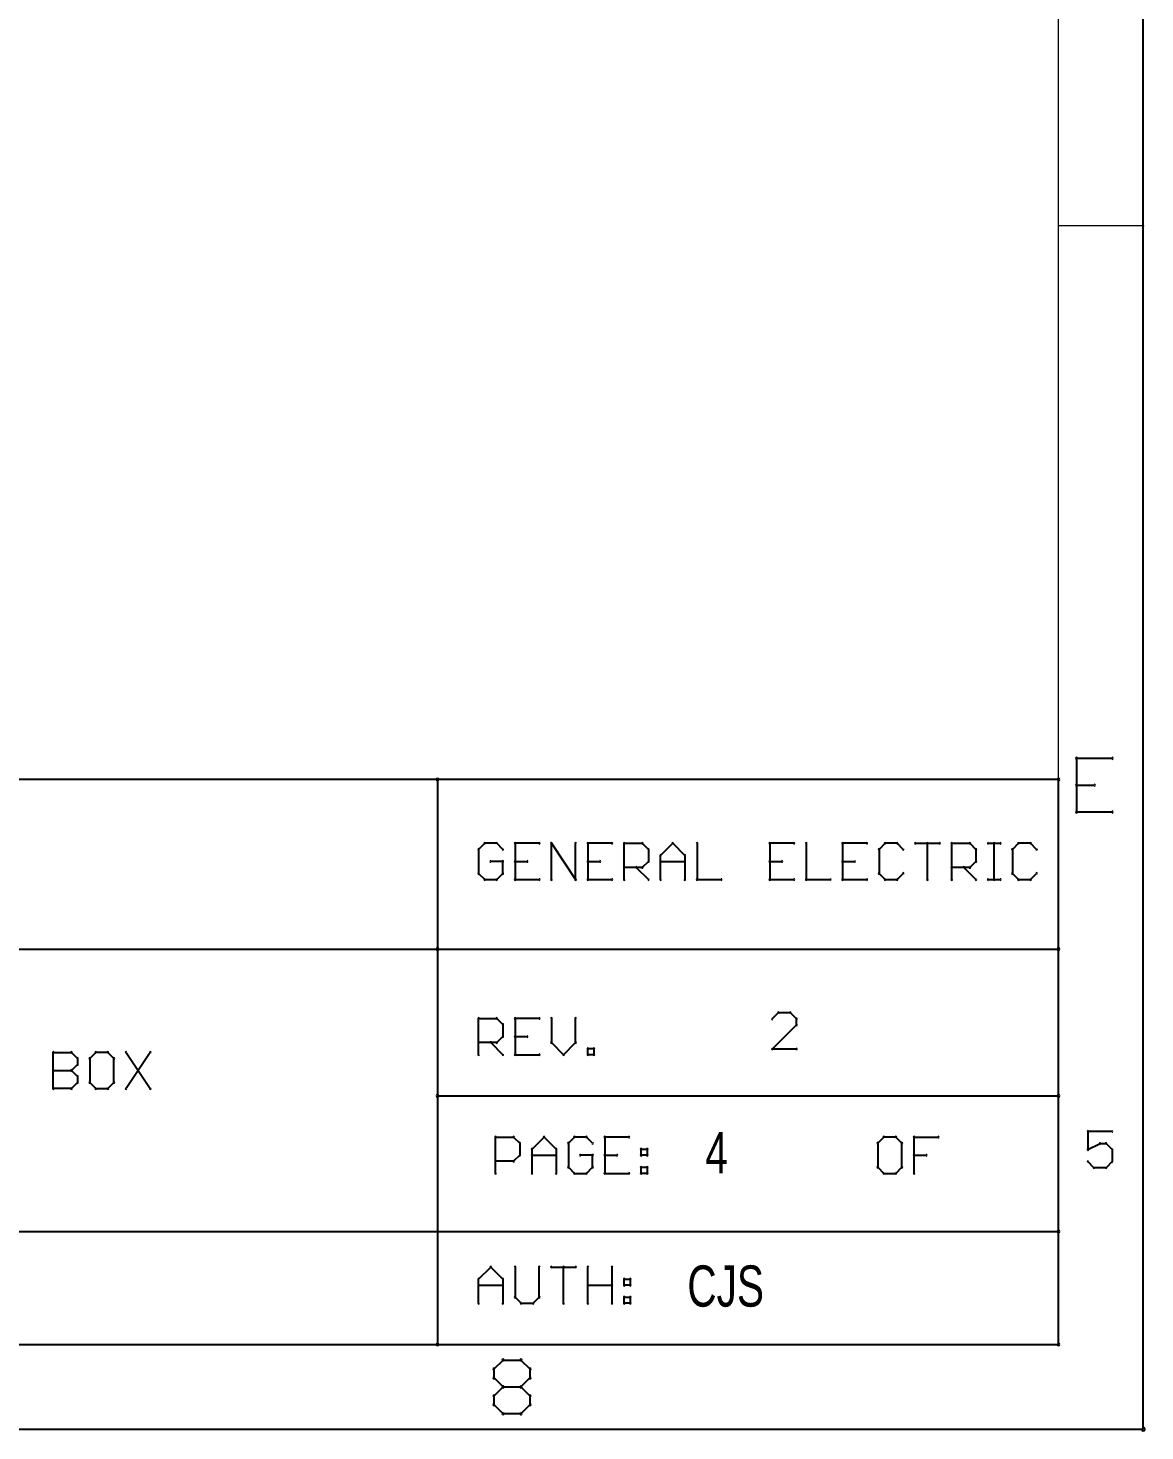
# Paper-space layout 'TEMPERATURE MODULE' of a CAD drawing. Header units: inches. Extents: x 0.5 to 16.2, y 0.3 to 10.6.
# Drawn here: x 14.175 to 16.153, y 0.347 to 2.83 of the extents above; entities that cross this region are included whole.
import ezdxf

# ---------------------------------------------------------------- set-up
doc = ezdxf.new("R2010")
doc.units = ezdxf.units.IN
doc.header["$MEASUREMENT"] = 0
for name, color, linetype in [('94', 14, 'Continuous'), ('97', 94, 'Continuous'), ('TEXT', 4, 'Continuous')]:
    doc.layers.add(name, color=color, linetype=linetype)
doc.styles.add('SLDTEXTSTYLE0', font='TXT', dxfattribs={"width": 0.736842})

psp = doc.layouts.new('TEMPERATURE MODULE')

# ---------------------------------------------------------------- linework, layer by layer
at = {"layer": '94', "lineweight": 25}
for p, q in [((14.9, 1.5), (12.4, 1.5)), ((16, 1.5), (14.9, 1.5)), ((14.9, 1.5), (14.9, 1.2)), ((16, 1.2), (16, 1.5)), ((14.9837, 1.3871), (14.973, 1.3764)), ((14.973, 1.3764), (14.973, 1.3337)), ((15.005, 1.3871), (14.9837, 1.3871)), ((15.0157, 1.3764), (15.005, 1.3871)), ((15.0802, 1.3871), (15.0375, 1.3871)), ((15.0375, 1.3871), (15.0375, 1.323)), ((15.1019, 1.323), (15.1019, 1.3871)), ((15.1019, 1.3871), (15.1446, 1.323)), ((15.1446, 1.323), (15.1446, 1.3871)), ((15.2091, 1.3871), (15.1664, 1.3871)), ((15.1664, 1.3871), (15.1664, 1.323)), ((15.2308, 1.323), (15.2308, 1.3871)), ((15.2308, 1.3871), (15.2628, 1.3871)), ((15.2628, 1.3871), (15.2735, 1.3764)), ((15.2735, 1.3764), (15.2735, 1.355)), ((15.2953, 1.3657), (15.3166, 1.3871)), ((15.2953, 1.323), (15.2953, 1.3657)), ((15.3166, 1.3871), (15.338, 1.3657)), ((15.338, 1.3657), (15.338, 1.323)), ((15.3597, 1.3871), (15.3597, 1.323)), ((15.5313, 1.3871), (15.4886, 1.3871)), ((15.4886, 1.3871), (15.4886, 1.323)), ((15.5531, 1.3871), (15.5531, 1.323)), ((15.6603, 1.3871), (15.6175, 1.3871)), ((15.6175, 1.3871), (15.6175, 1.323)), ((15.6927, 1.3871), (15.682, 1.3764)), ((15.682, 1.3764), (15.682, 1.3337)), ((15.714, 1.3871), (15.6927, 1.3871)), ((15.7247, 1.3764), (15.714, 1.3871)), ((15.7465, 1.3871), (15.7892, 1.3871)), ((15.7678, 1.323), (15.7678, 1.3871)), ((15.8109, 1.323), (15.8109, 1.3871)), ((15.8109, 1.3871), (15.8429, 1.3871)), ((15.8429, 1.3871), (15.8536, 1.3764)), ((15.8536, 1.3764), (15.8536, 1.355)), ((15.8754, 1.3871), (15.8967, 1.3871)), ((15.886, 1.323), (15.886, 1.3871)), ((15.929, 1.3871), (15.9183, 1.3764)), ((15.9183, 1.3764), (15.9183, 1.3337)), ((15.9504, 1.3871), (15.929, 1.3871)), ((15.961, 1.3764), (15.9504, 1.3871)), ((15.0157, 1.355), (14.9944, 1.355)), ((15.0157, 1.3337), (15.0157, 1.355)), ((15.0375, 1.355), (15.0588, 1.355)), ((15.1664, 1.355), (15.1877, 1.355)), ((15.2628, 1.3444), (15.2308, 1.3444)), ((15.2522, 1.3444), (15.2735, 1.323)), ((15.2735, 1.355), (15.2628, 1.3444)), ((15.2953, 1.355), (15.338, 1.355)), ((15.4886, 1.355), (15.51, 1.355)), ((15.6175, 1.355), (15.6389, 1.355)), ((15.8429, 1.3444), (15.8109, 1.3444)), ((15.8323, 1.3444), (15.8536, 1.323)), ((15.8536, 1.355), (15.8429, 1.3444)), ((14.973, 1.3337), (14.9837, 1.323)), ((14.9837, 1.323), (15.005, 1.323)), ((15.005, 1.323), (15.0157, 1.3337)), ((15.0375, 1.323), (15.0802, 1.323)), ((15.1664, 1.323), (15.2091, 1.323)), ((15.3597, 1.323), (15.4024, 1.323)), ((15.4886, 1.323), (15.5313, 1.323)), ((15.5531, 1.323), (15.5958, 1.323)), ((15.6175, 1.323), (15.6603, 1.323)), ((15.682, 1.3337), (15.6927, 1.323)), ((15.6927, 1.323), (15.714, 1.323)), ((15.714, 1.323), (15.7247, 1.3337)), ((15.8754, 1.323), (15.8967, 1.323)), ((15.9183, 1.3337), (15.929, 1.323)), ((15.929, 1.323), (15.9504, 1.323)), ((15.9504, 1.323), (15.961, 1.3337)), ((12.4, 1.2), (14.9, 1.2)), ((14.9, 1.2), (14.9, 0.94)), ((14.9, 1.2), (16, 1.2)), ((16, 0.94), (16, 1.2)), ((14.973, 1.013), (14.973, 1.0771)), ((14.973, 1.0771), (15.005, 1.0771)), ((15.005, 1.0771), (15.0157, 1.0664)), ((15.0802, 1.0771), (15.0375, 1.0771)), ((15.0375, 1.0771), (15.0375, 1.013)), ((15.1019, 1.0771), (15.1019, 1.0344)), ((15.1446, 1.0344), (15.1446, 1.0771)), ((15.0157, 1.045), (15.005, 1.0344)), ((15.0157, 1.0664), (15.0157, 1.045)), ((15.0375, 1.045), (15.0588, 1.045)), ((15.005, 1.0344), (14.973, 1.0344)), ((14.9944, 1.0344), (15.0157, 1.013)), ((15.1019, 1.0344), (15.1233, 1.013)), ((15.1233, 1.013), (15.1446, 1.0344)), ((15.1664, 1.013), (15.1664, 1.0237)), ((15.1664, 1.0237), (15.177, 1.0237)), ((15.177, 1.0237), (15.177, 1.013)), ((15.0375, 1.013), (15.0802, 1.013)), ((15.177, 1.013), (15.1664, 1.013)), ((14.9, 0.94), (14.9, 0.5)), ((14.9, 0.94), (16, 0.94)), ((16, 0.7), (16, 0.94)), ((15.003, 0.803), (15.003, 0.8671)), ((15.003, 0.8671), (15.035, 0.8671)), ((15.035, 0.8671), (15.0457, 0.8564)), ((15.0457, 0.8564), (15.0457, 0.835)), ((15.0675, 0.8457), (15.0888, 0.8671)), ((15.0675, 0.803), (15.0675, 0.8457)), ((15.0888, 0.8671), (15.1102, 0.8457)), ((15.1102, 0.8457), (15.1102, 0.803)), ((15.1426, 0.8671), (15.1319, 0.8564)), ((15.1319, 0.8564), (15.1319, 0.8137)), ((15.1639, 0.8671), (15.1426, 0.8671)), ((15.1746, 0.8564), (15.1639, 0.8671)), ((15.2391, 0.8671), (15.1964, 0.8671)), ((15.1964, 0.8671), (15.1964, 0.803)), ((15.2608, 0.8457), (15.2715, 0.8457)), ((15.2608, 0.835), (15.2608, 0.8457)), ((15.2715, 0.8457), (15.2715, 0.835)), ((15.6905, 0.8671), (15.6798, 0.8564)), ((15.6798, 0.8564), (15.6798, 0.8137)), ((15.7118, 0.8671), (15.6905, 0.8671)), ((15.7225, 0.8564), (15.7118, 0.8671)), ((15.7225, 0.8137), (15.7225, 0.8564)), ((15.7442, 0.803), (15.7442, 0.8671)), ((15.7442, 0.8671), (15.7869, 0.8671)), ((15.035, 0.8244), (15.003, 0.8244)), ((15.0457, 0.835), (15.035, 0.8244)), ((15.0675, 0.835), (15.1102, 0.835)), ((15.1746, 0.835), (15.1533, 0.835)), ((15.1746, 0.8137), (15.1746, 0.835)), ((15.1964, 0.835), (15.2177, 0.835)), ((15.2715, 0.835), (15.2608, 0.835)), ((15.7442, 0.835), (15.7656, 0.835)), ((15.1319, 0.8137), (15.1426, 0.803)), ((15.1426, 0.803), (15.1639, 0.803)), ((15.1639, 0.803), (15.1746, 0.8137)), ((15.1964, 0.803), (15.2391, 0.803)), ((15.2608, 0.8137), (15.2715, 0.8137)), ((15.2608, 0.803), (15.2608, 0.8137)), ((15.2715, 0.803), (15.2608, 0.803)), ((15.2715, 0.8137), (15.2715, 0.803)), ((15.6798, 0.8137), (15.6905, 0.803)), ((15.6905, 0.803), (15.7118, 0.803)), ((15.7118, 0.803), (15.7225, 0.8137)), ((12.4, 0.7), (16, 0.7)), ((16, 0.5), (16, 0.7)), ((14.973, 0.6157), (14.9944, 0.6371)), ((14.9944, 0.6371), (15.0157, 0.6157)), ((15.0375, 0.6371), (15.0375, 0.5837)), ((15.0802, 0.5837), (15.0802, 0.6371)), ((15.1019, 0.6371), (15.1446, 0.6371)), ((15.1233, 0.573), (15.1233, 0.6371)), ((15.1664, 0.573), (15.1664, 0.6371)), ((15.2091, 0.6371), (15.2091, 0.573)), ((14.973, 0.573), (14.973, 0.6157)), ((14.973, 0.605), (15.0157, 0.605)), ((15.0157, 0.6157), (15.0157, 0.573)), ((15.1664, 0.605), (15.2091, 0.605)), ((15.2308, 0.6157), (15.2415, 0.6157)), ((15.2308, 0.605), (15.2308, 0.6157)), ((15.2415, 0.605), (15.2308, 0.605)), ((15.2415, 0.6157), (15.2415, 0.605)), ((15.0375, 0.5837), (15.0481, 0.573)), ((15.0481, 0.573), (15.0695, 0.573)), ((15.0695, 0.573), (15.0802, 0.5837)), ((15.2308, 0.5837), (15.2415, 0.5837)), ((15.2308, 0.573), (15.2308, 0.5837)), ((15.2415, 0.573), (15.2308, 0.573)), ((15.2415, 0.5837), (15.2415, 0.573)), ((12.4, 0.5), (14.9, 0.5)), ((14.9, 0.5), (16, 0.5))]:
    psp.add_line(p, q, dxfattribs=at)
at = {"layer": '94', "lineweight": 18}
for centre, radius, start, end in [((14.9, 1.5), 0.0025, 90, 270), ((14.9, 1.5), 0.0025, 0, 180), ((14.9, 1.5), 0.0025, 270, 90), ((16, 1.5), 0.0025, 0, 180), ((16, 1.5), 0.0025, 270, 90), ((14.973, 1.3764), 0.0015, 0, 180), ((14.973, 1.3764), 0.0015, 135, 315), ((14.9837, 1.3871), 0.0015, 90, 270), ((14.9837, 1.3871), 0.0015, 315, 135), ((15.005, 1.3871), 0.0015, 45, 225), ((15.005, 1.3871), 0.0015, 270, 90), ((15.0157, 1.3764), 0.0015, 225, 45), ((15.0375, 1.3871), 0.0015, 90, 270), ((15.0375, 1.3871), 0.0015, 0, 180), ((15.0802, 1.3871), 0.0015, 270, 90), ((15.1019, 1.3871), 0.0015, 0, 180), ((15.1019, 1.3871), 0.0015, 33.6901, 213.6901), ((15.1446, 1.3871), 0.0015, 0, 180), ((15.1664, 1.3871), 0.0015, 90, 270), ((15.1664, 1.3871), 0.0015, 0, 180), ((15.2091, 1.3871), 0.0015, 270, 90), ((15.2308, 1.3871), 0.0015, 0, 180), ((15.2308, 1.3871), 0.0015, 90, 270), ((15.2628, 1.3871), 0.0015, 45, 225), ((15.2628, 1.3871), 0.0015, 270, 90), ((15.2735, 1.3764), 0.0015, 0, 180), ((15.2735, 1.3764), 0.0015, 225, 45), ((15.2953, 1.3657), 0.0015, 0, 180), ((15.2953, 1.3657), 0.0015, 135, 315), ((15.3166, 1.3871), 0.0015, 45, 225), ((15.3166, 1.3871), 0.0015, 315, 135), ((15.338, 1.3657), 0.0015, 0, 180), ((15.338, 1.3657), 0.0015, 225, 45), ((15.3597, 1.3871), 0.0015, 0, 180), ((15.4886, 1.3871), 0.0015, 90, 270), ((15.4886, 1.3871), 0.0015, 0, 180), ((15.5313, 1.3871), 0.0015, 270, 90), ((15.5531, 1.3871), 0.0015, 0, 180), ((15.6175, 1.3871), 0.0015, 90, 270), ((15.6175, 1.3871), 0.0015, 0, 180), ((15.6603, 1.3871), 0.0015, 270, 90), ((15.682, 1.3764), 0.0015, 0, 180), ((15.682, 1.3764), 0.0015, 134.9865, 314.9865), ((15.6927, 1.3871), 0.0015, 90, 270), ((15.6927, 1.3871), 0.0015, 315, 135), ((15.714, 1.3871), 0.0015, 44.9865, 224.9865), ((15.714, 1.3871), 0.0015, 270, 90), ((15.7247, 1.3764), 0.0015, 225.0135, 45.0135), ((15.7465, 1.3871), 0.0015, 90, 270), ((15.7678, 1.3871), 0.0015, 0, 180), ((15.7892, 1.3871), 0.0015, 270, 90), ((15.8109, 1.3871), 0.0015, 0, 180), ((15.8109, 1.3871), 0.0015, 90, 270), ((15.8429, 1.3871), 0.0015, 44.9865, 224.9865), ((15.8429, 1.3871), 0.0015, 270, 90), ((15.8536, 1.3764), 0.0015, 0, 180), ((15.8536, 1.3764), 0.0015, 225.0135, 45.0135), ((15.8754, 1.3871), 0.0015, 90, 270), ((15.886, 1.3871), 0.0015, 0, 180), ((15.8967, 1.3871), 0.0015, 270, 90), ((15.9183, 1.3764), 0.0015, 0, 180), ((15.9183, 1.3764), 0.0015, 134.9865, 314.9865), ((15.929, 1.3871), 0.0015, 90, 270), ((15.929, 1.3871), 0.0015, 315, 135), ((15.9504, 1.3871), 0.0015, 44.9865, 224.9865), ((15.9504, 1.3871), 0.0015, 270, 90), ((15.961, 1.3764), 0.0015, 225.0135, 45.0135), ((14.9944, 1.355), 0.0015, 90, 270), ((15.0157, 1.355), 0.0015, 0, 180), ((15.0157, 1.355), 0.0015, 270, 90), ((15.0375, 1.355), 0.0015, 90, 270), ((15.0588, 1.355), 0.0015, 270, 90), ((15.1664, 1.355), 0.0015, 90, 270), ((15.1877, 1.355), 0.0015, 270, 90), ((15.2308, 1.3444), 0.0015, 90, 270), ((15.2522, 1.3444), 0.0015, 45, 225), ((15.2628, 1.3444), 0.0015, 135, 315), ((15.2628, 1.3444), 0.0015, 270, 90), ((15.2735, 1.355), 0.0015, 180, 0), ((15.2735, 1.355), 0.0015, 315.0135, 135.0135), ((15.2953, 1.355), 0.0015, 90, 270), ((15.338, 1.355), 0.0015, 270, 90), ((15.4886, 1.355), 0.0015, 90, 270), ((15.51, 1.355), 0.0015, 270, 90), ((15.6175, 1.355), 0.0015, 90, 270), ((15.6389, 1.355), 0.0015, 270, 90), ((15.8109, 1.3444), 0.0015, 90, 270), ((15.8323, 1.3444), 0.0015, 44.9865, 224.9865), ((15.8429, 1.3444), 0.0015, 135.0135, 315.0135), ((15.8429, 1.3444), 0.0015, 270, 90), ((15.8536, 1.355), 0.0015, 180, 0), ((15.8536, 1.355), 0.0015, 315, 135), ((14.973, 1.3337), 0.0015, 44.9865, 224.9865), ((14.973, 1.3337), 0.0015, 180, 0), ((14.9837, 1.323), 0.0015, 90, 270), ((14.9837, 1.323), 0.0015, 225.0135, 45.0135), ((15.005, 1.323), 0.0015, 134.9865, 314.9865), ((15.005, 1.323), 0.0015, 270, 90), ((15.0157, 1.3337), 0.0015, 180, 0), ((15.0157, 1.3337), 0.0015, 315.0135, 135.0135), ((15.0375, 1.323), 0.0015, 90, 270), ((15.0375, 1.323), 0.0015, 180, 0), ((15.0802, 1.323), 0.0015, 270, 90), ((15.1019, 1.323), 0.0015, 180, 0), ((15.1446, 1.323), 0.0015, 180, 0), ((15.1446, 1.323), 0.0015, 213.6901, 33.6901), ((15.1664, 1.323), 0.0015, 90, 270), ((15.1664, 1.323), 0.0015, 180, 0), ((15.2091, 1.323), 0.0015, 270, 90), ((15.2308, 1.323), 0.0015, 180, 0), ((15.2735, 1.323), 0.0015, 225, 45), ((15.2953, 1.323), 0.0015, 180, 0), ((15.338, 1.323), 0.0015, 180, 0), ((15.3597, 1.323), 0.0015, 90, 270), ((15.3597, 1.323), 0.0015, 180, 0), ((15.4024, 1.323), 0.0015, 270, 90), ((15.4886, 1.323), 0.0015, 90, 270), ((15.4886, 1.323), 0.0015, 180, 0), ((15.5313, 1.323), 0.0015, 270, 90), ((15.5531, 1.323), 0.0015, 90, 270), ((15.5531, 1.323), 0.0015, 180, 0), ((15.5958, 1.323), 0.0015, 270, 90), ((15.6175, 1.323), 0.0015, 90, 270), ((15.6175, 1.323), 0.0015, 180, 0), ((15.6603, 1.323), 0.0015, 270, 90), ((15.682, 1.3337), 0.0015, 45, 225), ((15.682, 1.3337), 0.0015, 180, 0), ((15.6927, 1.323), 0.0015, 90, 270), ((15.6927, 1.323), 0.0015, 225.0135, 45.0135), ((15.714, 1.323), 0.0015, 135, 315), ((15.714, 1.323), 0.0015, 270, 90), ((15.7247, 1.3337), 0.0015, 315, 135), ((15.7678, 1.323), 0.0015, 180, 0), ((15.8109, 1.323), 0.0015, 180, 0), ((15.8536, 1.323), 0.0015, 225.0135, 45.0135), ((15.8754, 1.323), 0.0015, 90, 270), ((15.886, 1.323), 0.0015, 180, 0), ((15.8967, 1.323), 0.0015, 270, 90), ((15.9183, 1.3337), 0.0015, 45, 225), ((15.9183, 1.3337), 0.0015, 180, 0), ((15.929, 1.323), 0.0015, 90, 270), ((15.929, 1.323), 0.0015, 225.0135, 45.0135), ((15.9504, 1.323), 0.0015, 135, 315), ((15.9504, 1.323), 0.0015, 270, 90), ((15.961, 1.3337), 0.0015, 315, 135), ((14.9, 1.2), 0.0025, 0, 180), ((14.9, 1.2), 0.0025, 90, 270), ((14.9, 1.2), 0.0025, 180, 0), ((14.9, 1.2), 0.0025, 270, 90), ((16, 1.2), 0.0025, 0, 180), ((16, 1.2), 0.0025, 180, 0), ((16, 1.2), 0.0025, 270, 90), ((14.973, 1.0771), 0.0015, 0, 180), ((14.973, 1.0771), 0.0015, 90, 270), ((15.005, 1.0771), 0.0015, 45, 225), ((15.005, 1.0771), 0.0015, 270, 90), ((15.0157, 1.0664), 0.0015, 0, 180), ((15.0375, 1.0771), 0.0015, 90, 270), ((15.0375, 1.0771), 0.0015, 0, 180), ((15.0802, 1.0771), 0.0015, 270, 90), ((15.1019, 1.0771), 0.0015, 0, 180), ((15.1446, 1.0771), 0.0015, 0, 180), ((15.0157, 1.045), 0.0015, 180, 0), ((15.0157, 1.0664), 0.0015, 225, 45), ((15.0157, 1.045), 0.0015, 315.0135, 135.0135), ((15.0375, 1.045), 0.0015, 90, 270), ((15.0588, 1.045), 0.0015, 270, 90), ((14.973, 1.0344), 0.0015, 90, 270), ((14.9944, 1.0344), 0.0015, 45, 225), ((15.005, 1.0344), 0.0015, 135, 315), ((15.005, 1.0344), 0.0015, 270, 90), ((15.1019, 1.0344), 0.0015, 44.9865, 224.9865), ((15.1019, 1.0344), 0.0015, 180, 0), ((15.1446, 1.0344), 0.0015, 180, 0), ((15.1446, 1.0344), 0.0015, 315.0135, 135.0135), ((15.1664, 1.0237), 0.0015, 0, 180), ((15.1664, 1.0237), 0.0015, 90, 270), ((15.177, 1.0237), 0.0015, 0, 180), ((15.177, 1.0237), 0.0015, 270, 90), ((14.973, 1.013), 0.0015, 180, 0), ((15.0157, 1.013), 0.0015, 225, 45), ((15.0375, 1.013), 0.0015, 90, 270), ((15.0375, 1.013), 0.0015, 180, 0), ((15.0802, 1.013), 0.0015, 270, 90), ((15.1233, 1.013), 0.0015, 134.9865, 314.9865), ((15.1233, 1.013), 0.0015, 225.0135, 45.0135), ((15.1664, 1.013), 0.0015, 90, 270), ((15.1664, 1.013), 0.0015, 180, 0), ((15.177, 1.013), 0.0015, 180, 0), ((15.177, 1.013), 0.0015, 270, 90), ((14.9, 0.94), 0.0025, 0, 180), ((14.9, 0.94), 0.0025, 90, 270), ((14.9, 0.94), 0.0025, 180, 0), ((16, 0.94), 0.0025, 0, 180), ((16, 0.94), 0.0025, 180, 0), ((16, 0.94), 0.0025, 270, 90), ((15.003, 0.8671), 0.0015, 0, 180), ((15.003, 0.8671), 0.0015, 90, 270), ((15.035, 0.8671), 0.0015, 45, 225), ((15.035, 0.8671), 0.0015, 270, 90), ((15.0457, 0.8564), 0.0015, 0, 180), ((15.0457, 0.8564), 0.0015, 225, 45), ((15.0675, 0.8457), 0.0015, 0, 180), ((15.0675, 0.8457), 0.0015, 135, 315), ((15.0888, 0.8671), 0.0015, 45, 225), ((15.0888, 0.8671), 0.0015, 315, 135), ((15.1102, 0.8457), 0.0015, 0, 180), ((15.1102, 0.8457), 0.0015, 225, 45), ((15.1319, 0.8564), 0.0015, 0, 180), ((15.1319, 0.8564), 0.0015, 135, 315), ((15.1426, 0.8671), 0.0015, 90, 270), ((15.1426, 0.8671), 0.0015, 315, 135), ((15.1639, 0.8671), 0.0015, 45, 225), ((15.1639, 0.8671), 0.0015, 270, 90), ((15.1746, 0.8564), 0.0015, 225, 45), ((15.1964, 0.8671), 0.0015, 90, 270), ((15.1964, 0.8671), 0.0015, 0, 180), ((15.2391, 0.8671), 0.0015, 270, 90), ((15.2608, 0.8457), 0.0015, 90, 270), ((15.2608, 0.8457), 0.0015, 0, 180), ((15.2715, 0.8457), 0.0015, 0, 180), ((15.2715, 0.8457), 0.0015, 270, 90), ((15.6798, 0.8564), 0.0015, 0, 180), ((15.6798, 0.8564), 0.0015, 134.9865, 314.9865), ((15.6905, 0.8671), 0.0015, 90, 270), ((15.6905, 0.8671), 0.0015, 315.0135, 135.0135), ((15.7118, 0.8671), 0.0015, 45, 225), ((15.7118, 0.8671), 0.0015, 270, 90), ((15.7225, 0.8564), 0.0015, 0, 180), ((15.7225, 0.8564), 0.0015, 225.0135, 45.0135), ((15.7442, 0.8671), 0.0015, 0, 180), ((15.7442, 0.8671), 0.0015, 90, 270), ((15.7869, 0.8671), 0.0015, 270, 90), ((15.003, 0.8244), 0.0015, 90, 270), ((15.035, 0.8244), 0.0015, 135, 315), ((15.035, 0.8244), 0.0015, 270, 90), ((15.0457, 0.835), 0.0015, 180, 0), ((15.0457, 0.835), 0.0015, 315.0135, 135.0135), ((15.0675, 0.835), 0.0015, 90, 270), ((15.1102, 0.835), 0.0015, 270, 90), ((15.1533, 0.835), 0.0015, 90, 270), ((15.1746, 0.835), 0.0015, 0, 180), ((15.1746, 0.835), 0.0015, 270, 90), ((15.1964, 0.835), 0.0015, 90, 270), ((15.2177, 0.835), 0.0015, 270, 90), ((15.2608, 0.835), 0.0015, 90, 270), ((15.2608, 0.835), 0.0015, 180, 0), ((15.2715, 0.835), 0.0015, 180, 0), ((15.2715, 0.835), 0.0015, 270, 90), ((15.7442, 0.835), 0.0015, 90, 270), ((15.7656, 0.835), 0.0015, 270, 90), ((15.003, 0.803), 0.0015, 180, 0), ((15.0675, 0.803), 0.0015, 180, 0), ((15.1102, 0.803), 0.0015, 180, 0), ((15.1319, 0.8137), 0.0015, 44.9865, 224.9865), ((15.1319, 0.8137), 0.0015, 180, 0), ((15.1426, 0.803), 0.0015, 90, 270), ((15.1426, 0.803), 0.0015, 225.0135, 45.0135), ((15.1639, 0.803), 0.0015, 134.9865, 314.9865), ((15.1639, 0.803), 0.0015, 270, 90), ((15.1746, 0.8137), 0.0015, 180, 0), ((15.1746, 0.8137), 0.0015, 315.0135, 135.0135), ((15.1964, 0.803), 0.0015, 90, 270), ((15.1964, 0.803), 0.0015, 180, 0), ((15.2391, 0.803), 0.0015, 270, 90), ((15.2608, 0.8137), 0.0015, 90, 270), ((15.2608, 0.8137), 0.0015, 0, 180), ((15.2608, 0.803), 0.0015, 90, 270), ((15.2608, 0.803), 0.0015, 180, 0), ((15.2715, 0.8137), 0.0015, 0, 180), ((15.2715, 0.803), 0.0015, 180, 0), ((15.2715, 0.8137), 0.0015, 270, 90), ((15.2715, 0.803), 0.0015, 270, 90), ((15.6798, 0.8137), 0.0015, 45, 225), ((15.6798, 0.8137), 0.0015, 180, 0), ((15.6905, 0.803), 0.0015, 90, 270), ((15.6905, 0.803), 0.0015, 225, 45), ((15.7118, 0.803), 0.0015, 134.9865, 314.9865), ((15.7118, 0.803), 0.0015, 270, 90), ((15.7225, 0.8137), 0.0015, 180, 0), ((15.7225, 0.8137), 0.0015, 315, 135), ((15.7442, 0.803), 0.0015, 180, 0), ((16, 0.7), 0.0025, 0, 180), ((16, 0.7), 0.0025, 180, 0), ((16, 0.7), 0.0025, 270, 90), ((14.9944, 0.6371), 0.0015, 45, 225), ((14.9944, 0.6371), 0.0015, 315, 135), ((15.0375, 0.6371), 0.0015, 0, 180), ((15.0802, 0.6371), 0.0015, 0, 180), ((15.1019, 0.6371), 0.0015, 90, 270), ((15.1233, 0.6371), 0.0015, 0, 180), ((15.1446, 0.6371), 0.0015, 270, 90), ((15.1664, 0.6371), 0.0015, 0, 180), ((15.2091, 0.6371), 0.0015, 0, 180), ((14.973, 0.6157), 0.0015, 0, 180), ((14.973, 0.6157), 0.0015, 135, 315), ((14.973, 0.605), 0.0015, 90, 270), ((15.0157, 0.6157), 0.0015, 0, 180), ((15.0157, 0.6157), 0.0015, 225, 45), ((15.0157, 0.605), 0.0015, 270, 90), ((15.1664, 0.605), 0.0015, 90, 270), ((15.2091, 0.605), 0.0015, 270, 90), ((15.2308, 0.6157), 0.0015, 90, 270), ((15.2308, 0.6157), 0.0015, 0, 180), ((15.2308, 0.605), 0.0015, 90, 270), ((15.2308, 0.605), 0.0015, 180, 0), ((15.2415, 0.6157), 0.0015, 0, 180), ((15.2415, 0.605), 0.0015, 180, 0), ((15.2415, 0.6157), 0.0015, 270, 90), ((15.2415, 0.605), 0.0015, 270, 90), ((14.973, 0.573), 0.0015, 180, 0), ((15.0157, 0.573), 0.0015, 180, 0), ((15.0375, 0.5837), 0.0015, 44.9865, 224.9865), ((15.0375, 0.5837), 0.0015, 180, 0), ((15.0481, 0.573), 0.0015, 90, 270), ((15.0481, 0.573), 0.0015, 225.0135, 45.0135), ((15.0695, 0.573), 0.0015, 134.9865, 314.9865), ((15.0695, 0.573), 0.0015, 270, 90), ((15.0802, 0.5837), 0.0015, 180, 0), ((15.0802, 0.5837), 0.0015, 315.0135, 135.0135), ((15.1233, 0.573), 0.0015, 180, 0), ((15.1664, 0.573), 0.0015, 180, 0), ((15.2091, 0.573), 0.0015, 180, 0), ((15.2308, 0.5837), 0.0015, 90, 270), ((15.2308, 0.5837), 0.0015, 0, 180), ((15.2308, 0.573), 0.0015, 90, 270), ((15.2308, 0.573), 0.0015, 180, 0), ((15.2415, 0.5837), 0.0015, 0, 180), ((15.2415, 0.573), 0.0015, 180, 0), ((15.2415, 0.5837), 0.0015, 270, 90), ((15.2415, 0.573), 0.0015, 270, 90), ((14.9, 0.5), 0.0025, 90, 270), ((14.9, 0.5), 0.0025, 180, 0), ((14.9, 0.5), 0.0025, 270, 90), ((16, 0.5), 0.0025, 180, 0), ((16, 0.5), 0.0025, 270, 90)]:
    psp.add_arc(centre, radius, start, end, dxfattribs=at)
at = {"layer": '97', "lineweight": 25}
for p, q in [((16.15, 0.35), (16.15, 10.55)), ((16.0949, 1.5375), (16.0317, 1.5375)), ((16.0317, 1.5375), (16.0317, 1.4426)), ((16.0317, 1.49), (16.0633, 1.49)), ((16.0317, 1.4426), (16.0949, 1.4426)), ((14.2198, 0.953), (14.2198, 1.0171)), ((14.2198, 1.0171), (14.2519, 1.0171)), ((14.2519, 1.0171), (14.2625, 1.0064)), ((14.2625, 0.9957), (14.2519, 0.985)), ((14.2625, 1.0064), (14.2625, 0.9957)), ((14.295, 1.0171), (14.2843, 1.0064)), ((14.2843, 1.0064), (14.2843, 0.9637)), ((14.3163, 1.0171), (14.295, 1.0171)), ((14.327, 1.0064), (14.3163, 1.0171)), ((14.327, 0.9637), (14.327, 1.0064)), ((14.3487, 1.0171), (14.3914, 0.953)), ((14.3914, 1.0171), (14.3487, 0.953)), ((14.2198, 0.985), (14.2519, 0.985)), ((14.2519, 0.985), (14.2625, 0.9744)), ((14.2625, 0.9744), (14.2625, 0.9637)), ((14.2519, 0.953), (14.2198, 0.953)), ((14.2625, 0.9637), (14.2519, 0.953)), ((14.2843, 0.9637), (14.295, 0.953)), ((14.295, 0.953), (14.3163, 0.953)), ((14.3163, 0.953), (14.327, 0.9637)), ((16.0947, 0.8771), (16.052, 0.8771)), ((16.052, 0.8771), (16.052, 0.845)), ((16.052, 0.845), (16.0734, 0.8557)), ((16.0734, 0.8557), (16.084, 0.8557)), ((16.084, 0.8557), (16.0947, 0.845)), ((16.0947, 0.845), (16.0947, 0.8237)), ((16.0627, 0.813), (16.052, 0.8237)), ((16.0947, 0.8237), (16.084, 0.813)), ((16.084, 0.813), (16.0627, 0.813)), ((15.0004, 0.4567), (15.0162, 0.4725)), ((15.0162, 0.4725), (15.0479, 0.4725)), ((15.0479, 0.4725), (15.0637, 0.4567)), ((15.0004, 0.4408), (15.0004, 0.4567)), ((15.0637, 0.4567), (15.0637, 0.4408)), ((15.0162, 0.425), (15.0004, 0.4408)), ((15.0004, 0.4092), (15.0162, 0.425)), ((15.0162, 0.425), (15.0479, 0.425)), ((15.0637, 0.4408), (15.0479, 0.425)), ((15.0479, 0.425), (15.0637, 0.4092)), ((15.0004, 0.3934), (15.0004, 0.4092)), ((15.0637, 0.4092), (15.0637, 0.3934)), ((15.0162, 0.3776), (15.0004, 0.3934)), ((15.0479, 0.3776), (15.0162, 0.3776)), ((15.0637, 0.3934), (15.0479, 0.3776)), ((0.55, 0.35), (16.15, 0.35))]:
    psp.add_line(p, q, dxfattribs=at)
at = {"layer": '97', "lineweight": 18}
for p, q in [((16, 0.5), (16, 10.4)), ((16.15, 2.48), (16, 2.48)), ((0.7, 0.5), (16, 0.5))]:
    psp.add_line(p, q, dxfattribs=at)
for centre, radius, start, end in [((16, 2.48), 0.000984, 90, 270), ((16.15, 2.48), 0.000984, 270, 90), ((16.0317, 1.5375), 0.002, 90, 270), ((16.0317, 1.5375), 0.002, 0, 180), ((16.0949, 1.5375), 0.002, 270, 90), ((16.0317, 1.49), 0.002, 90, 270), ((16.0633, 1.49), 0.002, 270, 90), ((16.0317, 1.4426), 0.002, 90, 270), ((16.0317, 1.4426), 0.002, 180, 0), ((16.0949, 1.4426), 0.002, 270, 90), ((14.2198, 1.0171), 0.0015, 0, 180), ((14.2198, 1.0171), 0.0015, 90, 270), ((14.2519, 1.0171), 0.0015, 44.9865, 224.9865), ((14.2519, 1.0171), 0.0015, 270, 90), ((14.295, 1.0171), 0.0015, 90, 270), ((14.295, 1.0171), 0.0015, 315, 135), ((14.3163, 1.0171), 0.0015, 45, 225), ((14.3163, 1.0171), 0.0015, 270, 90), ((14.3487, 1.0171), 0.0015, 33.6795, 213.6795), ((14.3914, 1.0171), 0.0015, 326.3099, 146.3099), ((14.2625, 1.0064), 0.0015, 0, 180), ((14.2625, 0.9957), 0.0015, 180, 0), ((14.2625, 1.0064), 0.0015, 225.0135, 45.0135), ((14.2625, 0.9957), 0.0015, 314.9865, 134.9865), ((14.2843, 1.0064), 0.0015, 0, 180), ((14.2843, 1.0064), 0.0015, 134.9865, 314.9865), ((14.327, 1.0064), 0.0015, 0, 180), ((14.327, 1.0064), 0.0015, 225.0135, 45.0135), ((14.2198, 0.985), 0.0015, 90, 270), ((14.2519, 0.985), 0.0015, 44.9865, 224.9865), ((14.2519, 0.985), 0.0015, 135.0135, 315.0135), ((14.2519, 0.985), 0.0015, 270, 90), ((14.2625, 0.9744), 0.0015, 0, 180), ((14.2625, 0.9744), 0.0015, 225, 45), ((14.2198, 0.953), 0.0015, 90, 270), ((14.2198, 0.953), 0.0015, 180, 0), ((14.2519, 0.953), 0.0015, 135, 315), ((14.2519, 0.953), 0.0015, 270, 90), ((14.2625, 0.9637), 0.0015, 180, 0), ((14.2625, 0.9637), 0.0015, 315, 135), ((14.2843, 0.9637), 0.0015, 45, 225), ((14.2843, 0.9637), 0.0015, 180, 0), ((14.295, 0.953), 0.0015, 90, 270), ((14.295, 0.953), 0.0015, 225.0135, 45.0135), ((14.3163, 0.953), 0.0015, 134.9865, 314.9865), ((14.3163, 0.953), 0.0015, 270, 90), ((14.327, 0.9637), 0.0015, 180, 0), ((14.327, 0.9637), 0.0015, 315, 135), ((14.3487, 0.953), 0.0015, 146.3205, 326.3205), ((14.3914, 0.953), 0.0015, 213.6901, 33.6901), ((16.052, 0.8771), 0.0015, 90, 270), ((16.052, 0.8771), 0.0015, 0, 180), ((16.0947, 0.8771), 0.0015, 270, 90), ((16.052, 0.845), 0.0015, 116.5565, 296.5565), ((16.052, 0.845), 0.0015, 180, 0), ((16.0734, 0.8557), 0.0015, 90, 270), ((16.0734, 0.8557), 0.0015, 296.5651, 116.5651), ((16.084, 0.8557), 0.0015, 45, 225), ((16.084, 0.8557), 0.0015, 270, 90), ((16.0947, 0.845), 0.0015, 0, 180), ((16.0947, 0.845), 0.0015, 225, 45), ((16.052, 0.8237), 0.0015, 45, 225), ((16.0947, 0.8237), 0.0015, 180, 0), ((16.0947, 0.8237), 0.0015, 315, 135), ((16.0627, 0.813), 0.0015, 90, 270), ((16.0627, 0.813), 0.0015, 225.0135, 45.0135), ((16.084, 0.813), 0.0015, 135, 315), ((16.084, 0.813), 0.0015, 270, 90), ((16, 0.5), 0.000984, 180, 0), ((16, 0.5), 0.000984, 270, 90), ((15.0162, 0.4725), 0.002, 90, 270), ((15.0162, 0.4725), 0.002, 315, 135), ((15.0479, 0.4725), 0.002, 44.9899, 224.9899), ((15.0479, 0.4725), 0.002, 270, 90), ((15.0004, 0.4567), 0.002, 0, 180), ((15.0004, 0.4567), 0.002, 135, 315), ((15.0637, 0.4567), 0.002, 0, 180), ((15.0637, 0.4567), 0.002, 224.9899, 44.9899), ((15.0004, 0.4408), 0.002, 45.0101, 225.0101), ((15.0004, 0.4408), 0.002, 180, 0), ((15.0162, 0.425), 0.002, 90, 270), ((15.0162, 0.425), 0.002, 314.9899, 134.9899), ((15.0162, 0.425), 0.002, 225.0101, 45.0101), ((15.0479, 0.425), 0.002, 45, 225), ((15.0479, 0.425), 0.002, 135, 315), ((15.0479, 0.425), 0.002, 270, 90), ((15.0637, 0.4408), 0.002, 180, 0), ((15.0637, 0.4408), 0.002, 315, 135), ((15.0004, 0.4092), 0.002, 0, 180), ((15.0004, 0.4092), 0.002, 135, 315), ((15.0637, 0.4092), 0.002, 0, 180), ((15.0637, 0.4092), 0.002, 224.9899, 44.9899), ((15.0004, 0.3934), 0.002, 45, 225), ((15.0004, 0.3934), 0.002, 180, 0), ((15.0162, 0.3776), 0.002, 90, 270), ((15.0162, 0.3776), 0.002, 225, 45), ((15.0479, 0.3776), 0.002, 135.0101, 315.0101), ((15.0479, 0.3776), 0.002, 270, 90), ((15.0637, 0.3934), 0.002, 180, 0), ((15.0637, 0.3934), 0.002, 315.0101, 135.0101)]:
    psp.add_arc(centre, radius, start, end, dxfattribs=at)
at = {"layer": '97', "lineweight": 25}
for start, end in [(180, 0), (270, 90)]:
    psp.add_arc((16.15, 0.35), 0.00295, start, end, dxfattribs=at)
at = {"layer": 'TEXT', "lineweight": 25}
for p, q in [((15.5037, 1.0871), (15.493, 1.0764)), ((15.525, 1.0871), (15.5037, 1.0871)), ((15.5357, 1.0764), (15.525, 1.0871)), ((15.5357, 1.0657), (15.5357, 1.0764)), ((15.493, 1.023), (15.5357, 1.0657)), ((15.5357, 1.023), (15.493, 1.023))]:
    psp.add_line(p, q, dxfattribs=at)
at = {"layer": 'TEXT', "lineweight": 18}
for centre, start, end in [((15.493, 1.0764), 135, 315), ((15.5037, 1.0871), 90, 270), ((15.5037, 1.0871), 315, 135), ((15.525, 1.0871), 45, 225), ((15.525, 1.0871), 270, 90), ((15.5357, 1.0764), 0, 180), ((15.5357, 1.0764), 225, 45), ((15.5357, 1.0657), 180, 0), ((15.5357, 1.0657), 315, 135), ((15.493, 1.023), 90, 270), ((15.493, 1.023), 135, 315), ((15.5357, 1.023), 270, 90)]:
    psp.add_arc(centre, 0.0015, start, end, dxfattribs=at)

# ---------------------------------------------------------------- texts
at = {"layer": 'TEXT', "attachment_point": 2, "style": 'SLDTEXTSTYLE0'}
for s, insert, char_height in [('4', (15.3943, 0.8759), 0.0729), ('CJS', (15.4104, 0.64), 0.07292)]:
    psp.add_mtext(s, dxfattribs=dict(at, insert=insert, char_height=char_height))

doc.saveas('drawing.dxf')
